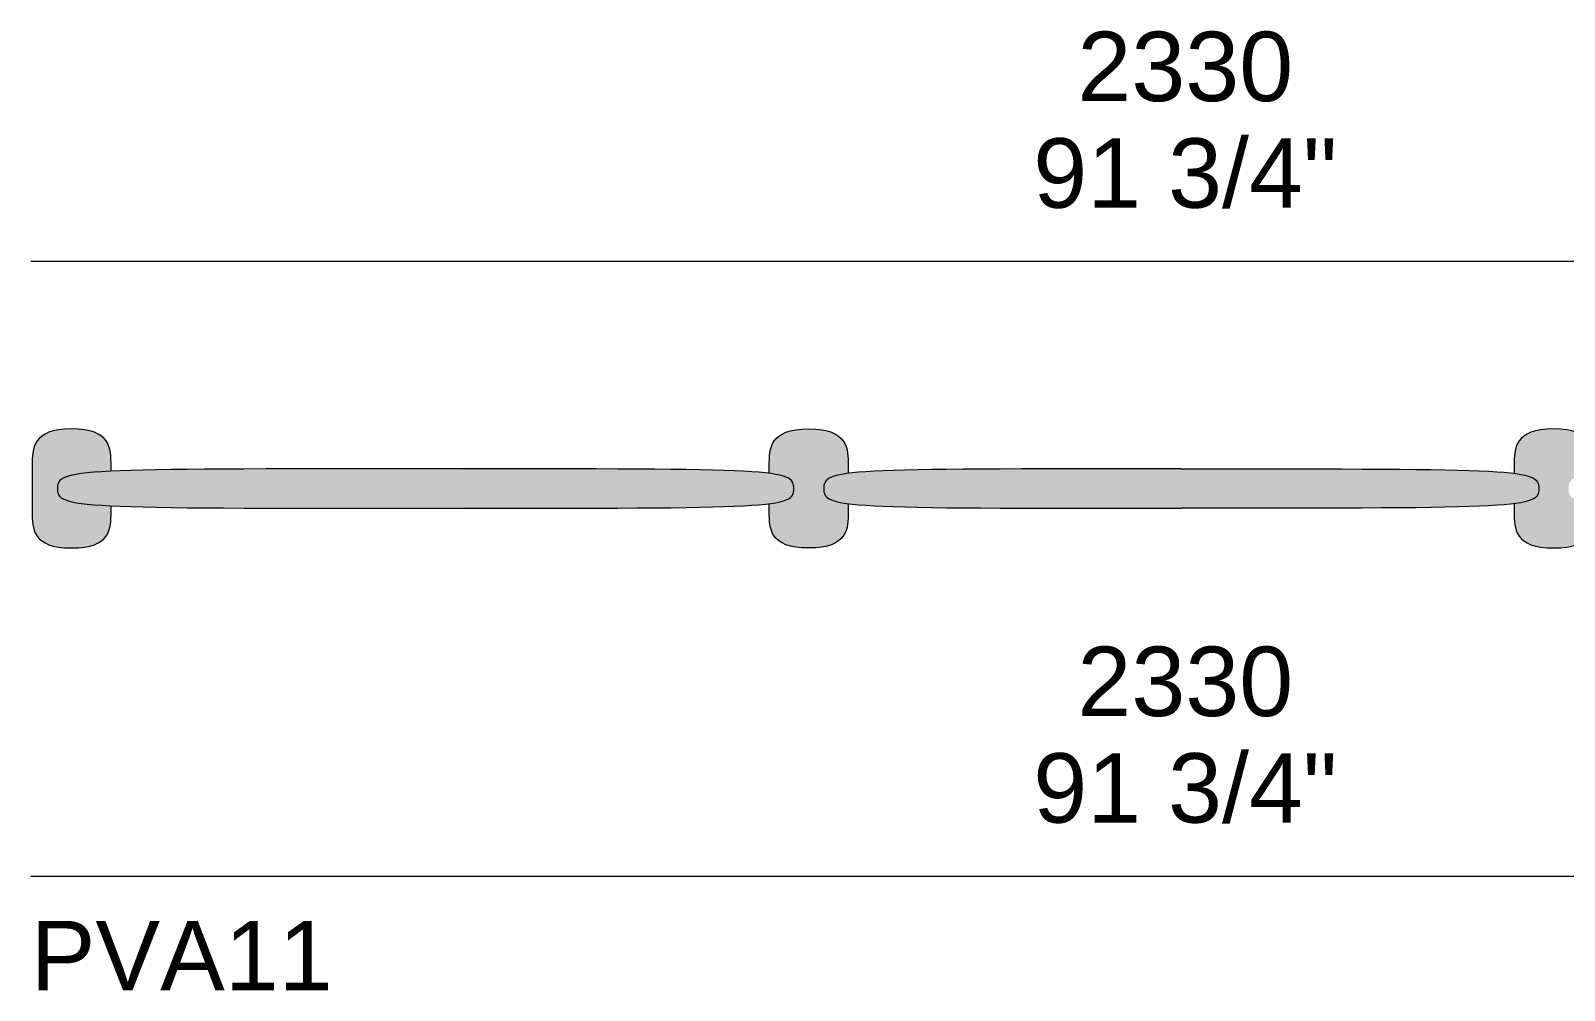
# Model space of a CAD drawing. Header units: millimetres. Extents: x -23380 to 52531, y -5628 to 1041.
# Drawn here: x -12567 to -11021, y -1825 to -857 of the extents above; entities that cross this region are included whole.
import ezdxf

# ---------------------------------------------------------------- set-up
doc = ezdxf.new("R2010")
doc.units = ezdxf.units.MM
for name, color, linetype, lineweight in [('dimensions', 7, 'Continuous', 5), ('drawing', 7, 'Continuous', 5), ('hatch', 9, 'Continuous', 5), ('product codes', 7, 'Continuous', 5)]:
    doc.layers.add(name, color=color, linetype=linetype, lineweight=lineweight)
doc.styles.add('Poliform mm', font='arial.ttf')
doc.styles.add('Poliform pollici', font='arial.ttf')

msp = doc.modelspace()

# ---------------------------------------------------------------- hatches: boundary and pattern name
at = {"layer": 'hatch'}
for points in [[(-12486.1, -1336.3), (-12486.1, -1345.7), (-12486.2, -1348.9), (-12486.2, -1350.5), (-12486.3, -1352), (-12486.5, -1353.6), (-12486.6, -1354.4), (-12486.7, -1355.2), (-12486.8, -1356), (-12487, -1356.8), (-12487.1, -1357.5), (-12487.3, -1358.3), (-12487.5, -1359.1), (-12487.7, -1359.8), (-12487.9, -1360.6), (-12488.2, -1361.3), (-12488.4, -1362), (-12488.7, -1362.8), (-12489.1, -1363.5), (-12489.4, -1364.2), (-12489.6, -1364.5), (-12489.8, -1364.9), (-12490, -1365.2), (-12490.2, -1365.6), (-12490.4, -1365.9), (-12490.6, -1366.2), (-12490.8, -1366.6), (-12491, -1366.9), (-12491.3, -1367.2), (-12491.5, -1367.5), (-12491.8, -1367.9), (-12492, -1368.2), (-12492.3, -1368.5), (-12492.6, -1368.8), (-12492.9, -1369.1), (-12493.2, -1369.4), (-12493.5, -1369.7), (-12493.8, -1370), (-12494.1, -1370.3), (-12494.4, -1370.6), (-12494.7, -1370.9), (-12495.1, -1371.2), (-12495.4, -1371.4), (-12495.8, -1371.7), (-12496.2, -1372), (-12496.5, -1372.2), (-12496.9, -1372.5), (-12497.3, -1372.8), (-12497.7, -1373), (-12498.1, -1373.3), (-12498.6, -1373.5), (-12499, -1373.7), (-12499.9, -1374.2), (-12500.8, -1374.6), (-12501.8, -1375.1), (-12502.9, -1375.5), (-12503.9, -1375.9), (-12505, -1376.2), (-12506.2, -1376.6), (-12507.4, -1376.9), (-12508.7, -1377.2), (-12510, -1377.5), (-12511.3, -1377.7), (-12512.7, -1377.9), (-12514.2, -1378.1), (-12515.7, -1378.3), (-12517.2, -1378.5), (-12518.9, -1378.6), (-12520.5, -1378.7), (-12522.2, -1378.7), (-12525.9, -1378.8), (-12529.5, -1378.7), (-12531.2, -1378.7), (-12532.9, -1378.6), (-12534.5, -1378.5), (-12536, -1378.3), (-12537.5, -1378.1), (-12539, -1377.9), (-12540.4, -1377.7), (-12541.7, -1377.5), (-12543, -1377.2), (-12544.3, -1376.9), (-12545.5, -1376.6), (-12546.7, -1376.2), (-12547.8, -1375.9), (-12548.9, -1375.5), (-12549.9, -1375.1), (-12550.9, -1374.6), (-12551.8, -1374.2), (-12552.7, -1373.7), (-12553.1, -1373.5), (-12553.6, -1373.3), (-12554, -1373), (-12554.4, -1372.8), (-12554.8, -1372.5), (-12555.2, -1372.2), (-12555.6, -1372), (-12555.9, -1371.7), (-12556.3, -1371.4), (-12556.6, -1371.2), (-12557, -1370.9), (-12557.3, -1370.6), (-12557.6, -1370.3), (-12558, -1370), (-12558.3, -1369.7), (-12558.6, -1369.4), (-12558.9, -1369.1), (-12559.1, -1368.8), (-12559.4, -1368.5), (-12559.7, -1368.2), (-12559.9, -1367.9), (-12560.2, -1367.5), (-12560.4, -1367.2), (-12560.7, -1366.9), (-12560.9, -1366.6), (-12561.1, -1366.2), (-12561.3, -1365.9), (-12561.5, -1365.6), (-12561.7, -1365.2), (-12561.9, -1364.9), (-12562.1, -1364.5), (-12562.3, -1364.2), (-12562.7, -1363.5), (-12563, -1362.8), (-12563.3, -1362), (-12563.5, -1361.3), (-12563.8, -1360.6), (-12564, -1359.8), (-12564.2, -1359.1), (-12564.4, -1358.3), (-12564.6, -1357.5), (-12564.8, -1356.8), (-12564.9, -1356), (-12565, -1355.2), (-12565.1, -1354.4), (-12565.2, -1353.6), (-12565.4, -1352), (-12565.5, -1350.5), (-12565.6, -1348.9), (-12565.6, -1345.7), (-12565.6, -1292.4), (-12565.6, -1289.2), (-12565.5, -1287.6), (-12565.4, -1285.9), (-12565.2, -1284.3), (-12565, -1282.7), (-12564.9, -1282), (-12564.8, -1281.2), (-12564.6, -1280.4), (-12564.4, -1279.6), (-12564.2, -1278.8), (-12564, -1278.1), (-12563.8, -1277.3), (-12563.5, -1276.6), (-12563.3, -1275.8), (-12563, -1275.1), (-12562.7, -1274.4), (-12562.3, -1273.6), (-12562.1, -1273.3), (-12561.9, -1272.9), (-12561.7, -1272.6), (-12561.5, -1272.2), (-12561.3, -1271.9), (-12561.1, -1271.6), (-12560.9, -1271.2), (-12560.7, -1270.9), (-12560.4, -1270.6), (-12560.2, -1270.2), (-12559.9, -1269.9), (-12559.7, -1269.6), (-12559.4, -1269.3), (-12559.1, -1269), (-12558.9, -1268.6), (-12558.6, -1268.3), (-12558.3, -1268), (-12558, -1267.7), (-12557.6, -1267.4), (-12557.3, -1267.1), (-12557, -1266.9), (-12556.6, -1266.6), (-12556.3, -1266.3), (-12555.9, -1266), (-12555.6, -1265.7), (-12555.2, -1265.5), (-12554.8, -1265.2), (-12554.4, -1264.9), (-12554, -1264.7), (-12553.6, -1264.4), (-12553.1, -1264.2), (-12552.7, -1264), (-12552.3, -1263.7), (-12551.8, -1263.5), (-12550.9, -1263), (-12549.9, -1262.6), (-12548.9, -1262.2), (-12547.8, -1261.8), (-12546.7, -1261.4), (-12545.5, -1261.1), (-12544.3, -1260.8), (-12543, -1260.5), (-12541.7, -1260.2), (-12540.4, -1259.9), (-12539, -1259.7), (-12537.5, -1259.5), (-12536, -1259.3), (-12534.5, -1259.2), (-12532.9, -1259), (-12531.2, -1258.9), (-12529.5, -1258.9), (-12525.9, -1258.8), (-12522.2, -1258.9), (-12520.5, -1258.9), (-12518.9, -1259), (-12517.2, -1259.2), (-12515.7, -1259.3), (-12514.2, -1259.5), (-12512.7, -1259.7), (-12511.3, -1259.9), (-12510, -1260.2), (-12508.7, -1260.5), (-12507.4, -1260.8), (-12506.2, -1261.1), (-12505, -1261.4), (-12503.9, -1261.8), (-12502.9, -1262.2), (-12501.8, -1262.6), (-12500.8, -1263), (-12499.9, -1263.5), (-12499.4, -1263.7), (-12499, -1264), (-12498.6, -1264.2), (-12498.1, -1264.4), (-12497.7, -1264.7), (-12497.3, -1264.9), (-12496.9, -1265.2), (-12496.5, -1265.5), (-12496.2, -1265.7), (-12495.8, -1266), (-12495.4, -1266.3), (-12495.1, -1266.6), (-12494.7, -1266.9), (-12494.4, -1267.1), (-12494.1, -1267.4), (-12493.8, -1267.7), (-12493.5, -1268), (-12493.2, -1268.3), (-12492.9, -1268.6), (-12492.6, -1269), (-12492.3, -1269.3), (-12492, -1269.6), (-12491.8, -1269.9), (-12491.5, -1270.2), (-12491.3, -1270.6), (-12491, -1270.9), (-12490.8, -1271.2), (-12490.6, -1271.6), (-12490.4, -1271.9), (-12490.2, -1272.2), (-12490, -1272.6), (-12489.8, -1272.9), (-12489.6, -1273.3), (-12489.4, -1273.6), (-12489.1, -1274.4), (-12488.7, -1275.1), (-12488.4, -1275.8), (-12488.2, -1276.6), (-12487.9, -1277.3), (-12487.7, -1278.1), (-12487.5, -1278.8), (-12487.3, -1279.6), (-12487.1, -1280.4), (-12487, -1281.2), (-12486.8, -1282), (-12486.7, -1282.7), (-12486.5, -1284.3), (-12486.3, -1285.9), (-12486.2, -1287.6), (-12486.2, -1289.2), (-12486.1, -1292.4), (-12486.1, -1301.4), (-12502.9, -1302.5), (-12509.8, -1303.1), (-12515.8, -1303.8), (-12518.5, -1304.1), (-12521, -1304.5), (-12523.2, -1304.9), (-12525.3, -1305.4), (-12527.3, -1305.8), (-12528.2, -1306.1), (-12529, -1306.3), (-12529.8, -1306.5), (-12530.6, -1306.8), (-12531.3, -1307), (-12532, -1307.3), (-12532.7, -1307.6), (-12533.3, -1307.8), (-12533.9, -1308.1), (-12534.5, -1308.4), (-12535, -1308.7), (-12535.3, -1308.8), (-12535.5, -1309), (-12535.7, -1309.1), (-12536, -1309.3), (-12536.2, -1309.4), (-12536.4, -1309.6), (-12536.6, -1309.7), (-12536.8, -1309.9), (-12537, -1310.1), (-12537.2, -1310.2), (-12537.3, -1310.4), (-12537.5, -1310.5), (-12537.7, -1310.7), (-12537.8, -1310.9), (-12538, -1311), (-12538.1, -1311.2), (-12538.3, -1311.4), (-12538.4, -1311.6), (-12538.5, -1311.7), (-12538.6, -1311.9), (-12538.8, -1312.1), (-12538.9, -1312.3), (-12539, -1312.4), (-12539.1, -1312.6), (-12539.2, -1312.8), (-12539.2, -1313), (-12539.3, -1313.2), (-12539.4, -1313.4), (-12539.5, -1313.6), (-12539.6, -1313.7), (-12539.6, -1313.9), (-12539.7, -1314.1), (-12539.7, -1314.3), (-12539.8, -1314.5), (-12539.9, -1314.7), (-12539.9, -1314.9), (-12539.9, -1315.1), (-12540, -1315.3), (-12540.1, -1315.8), (-12540.1, -1316.2), (-12540.2, -1316.6), (-12540.2, -1317), (-12540.2, -1317.5), (-12540.2, -1317.9), (-12540.2, -1318.9), (-12540.2, -1319.8), (-12540.2, -1320.2), (-12540.2, -1320.7), (-12540.2, -1321.1), (-12540.1, -1321.5), (-12540.1, -1322), (-12540, -1322.4), (-12539.9, -1322.6), (-12539.9, -1322.8), (-12539.9, -1323), (-12539.8, -1323.2), (-12539.7, -1323.4), (-12539.7, -1323.6), (-12539.6, -1323.8), (-12539.6, -1324), (-12539.5, -1324.2), (-12539.4, -1324.3), (-12539.3, -1324.5), (-12539.2, -1324.7), (-12539.2, -1324.9), (-12539.1, -1325.1), (-12539, -1325.3), (-12538.9, -1325.5), (-12538.8, -1325.6), (-12538.6, -1325.8), (-12538.5, -1326), (-12538.4, -1326.2), (-12538.3, -1326.3), (-12538.1, -1326.5), (-12538, -1326.7), (-12537.8, -1326.8), (-12537.7, -1327), (-12537.5, -1327.2), (-12537.3, -1327.3), (-12537.2, -1327.5), (-12537, -1327.6), (-12536.8, -1327.8), (-12536.6, -1328), (-12536.4, -1328.1), (-12536.2, -1328.3), (-12536, -1328.4), (-12535.7, -1328.6), (-12535.5, -1328.7), (-12535.3, -1328.9), (-12535, -1329), (-12534.5, -1329.3), (-12533.9, -1329.6), (-12533.3, -1329.9), (-12532.7, -1330.1), (-12532, -1330.4), (-12531.3, -1330.7), (-12530.6, -1330.9), (-12529.8, -1331.2), (-12529, -1331.4), (-12528.2, -1331.6), (-12527.3, -1331.9), (-12525.3, -1332.3), (-12523.2, -1332.8), (-12521, -1333.2), (-12518.5, -1333.6), (-12515.8, -1333.9), (-12509.8, -1334.6), (-12502.9, -1335.3)], [(-11742.9, -1334.1), (-11742.9, -1345.7), (-11743, -1348.9), (-11743, -1350.5), (-11743.1, -1352), (-11743.3, -1353.6), (-11743.4, -1354.4), (-11743.5, -1355.2), (-11743.6, -1356), (-11743.8, -1356.8), (-11743.9, -1357.5), (-11744.1, -1358.3), (-11744.3, -1359.1), (-11744.5, -1359.8), (-11744.7, -1360.6), (-11745, -1361.3), (-11745.3, -1362), (-11745.6, -1362.8), (-11745.9, -1363.5), (-11746.2, -1364.2), (-11746.4, -1364.5), (-11746.6, -1364.9), (-11746.8, -1365.2), (-11747, -1365.6), (-11747.2, -1365.9), (-11747.4, -1366.2), (-11747.6, -1366.6), (-11747.9, -1366.9), (-11748.1, -1367.2), (-11748.3, -1367.5), (-11748.6, -1367.9), (-11748.9, -1368.2), (-11749.1, -1368.5), (-11749.4, -1368.8), (-11749.7, -1369.1), (-11750, -1369.4), (-11750.3, -1369.7), (-11750.6, -1370), (-11750.9, -1370.3), (-11751.2, -1370.6), (-11751.5, -1370.9), (-11751.9, -1371.2), (-11752.2, -1371.4), (-11752.6, -1371.7), (-11753, -1372), (-11753.3, -1372.2), (-11753.7, -1372.5), (-11754.1, -1372.8), (-11754.5, -1373), (-11755, -1373.3), (-11755.4, -1373.5), (-11755.8, -1373.7), (-11756.7, -1374.2), (-11757.7, -1374.6), (-11758.6, -1375.1), (-11759.7, -1375.5), (-11760.7, -1375.9), (-11761.9, -1376.2), (-11763, -1376.6), (-11764.2, -1376.9), (-11765.5, -1377.2), (-11766.8, -1377.5), (-11768.1, -1377.7), (-11769.5, -1377.9), (-11771, -1378.1), (-11772.5, -1378.3), (-11774.1, -1378.5), (-11775.7, -1378.6), (-11777.3, -1378.7), (-11779.1, -1378.7), (-11782.7, -1378.8), (-11786.3, -1378.7), (-11788, -1378.7), (-11789.7, -1378.6), (-11791.3, -1378.5), (-11792.8, -1378.3), (-11794.3, -1378.1), (-11795.8, -1377.9), (-11797.2, -1377.7), (-11798.6, -1377.5), (-11799.9, -1377.2), (-11801.1, -1376.9), (-11802.3, -1376.6), (-11803.5, -1376.2), (-11804.6, -1375.9), (-11805.7, -1375.5), (-11806.7, -1375.1), (-11807.7, -1374.6), (-11808.6, -1374.2), (-11809.5, -1373.7), (-11810, -1373.5), (-11810.4, -1373.3), (-11810.8, -1373), (-11811.2, -1372.8), (-11811.6, -1372.5), (-11812, -1372.2), (-11812.4, -1372), (-11812.7, -1371.7), (-11813.1, -1371.4), (-11813.4, -1371.2), (-11813.8, -1370.9), (-11814.1, -1370.6), (-11814.5, -1370.3), (-11814.8, -1370), (-11815.1, -1369.7), (-11815.4, -1369.4), (-11815.7, -1369.1), (-11815.9, -1368.8), (-11816.2, -1368.5), (-11816.5, -1368.2), (-11816.7, -1367.9), (-11817, -1367.5), (-11817.2, -1367.2), (-11817.5, -1366.9), (-11817.7, -1366.6), (-11817.9, -1366.2), (-11818.1, -1365.9), (-11818.4, -1365.6), (-11818.6, -1365.2), (-11818.8, -1364.9), (-11818.9, -1364.5), (-11819.1, -1364.2), (-11819.5, -1363.5), (-11819.8, -1362.8), (-11820.1, -1362), (-11820.4, -1361.3), (-11820.6, -1360.6), (-11820.8, -1359.8), (-11821, -1359.1), (-11821.2, -1358.3), (-11821.4, -1357.5), (-11821.6, -1356.8), (-11821.7, -1356), (-11821.8, -1355.2), (-11821.9, -1354.4), (-11822, -1353.6), (-11822.2, -1352), (-11822.3, -1350.5), (-11822.4, -1348.9), (-11822.4, -1345.7), (-11822.5, -1334.1), (-11818.5, -1333.6), (-11814.9, -1333), (-11813.3, -1332.6), (-11811.8, -1332.3), (-11810.4, -1332), (-11809.1, -1331.6), (-11807.9, -1331.2), (-11806.7, -1330.9), (-11806.2, -1330.7), (-11805.7, -1330.5), (-11805.2, -1330.3), (-11804.7, -1330), (-11804.3, -1329.8), (-11803.8, -1329.6), (-11803.4, -1329.4), (-11803, -1329.2), (-11802.7, -1329), (-11802.3, -1328.7), (-11802, -1328.5), (-11801.6, -1328.3), (-11801.3, -1328), (-11801, -1327.8), (-11800.9, -1327.7), (-11800.8, -1327.6), (-11800.6, -1327.4), (-11800.5, -1327.3), (-11800.4, -1327.2), (-11800.2, -1327.1), (-11800.1, -1326.9), (-11800, -1326.8), (-11799.9, -1326.7), (-11799.8, -1326.6), (-11799.7, -1326.4), (-11799.6, -1326.3), (-11799.5, -1326.2), (-11799.4, -1326), (-11799.3, -1325.9), (-11799.2, -1325.8), (-11799.1, -1325.6), (-11799.1, -1325.5), (-11799, -1325.4), (-11798.9, -1325.2), (-11798.8, -1325.1), (-11798.8, -1324.9), (-11798.7, -1324.8), (-11798.6, -1324.6), (-11798.6, -1324.5), (-11798.5, -1324.4), (-11798.4, -1324.1), (-11798.3, -1323.8), (-11798.2, -1323.5), (-11798.1, -1323.2), (-11798.1, -1322.9), (-11798, -1322.6), (-11797.9, -1322.2), (-11797.9, -1321.9), (-11797.8, -1321.6), (-11797.8, -1321.3), (-11797.8, -1320.9), (-11797.7, -1320.3), (-11797.7, -1319.6), (-11797.7, -1318.9), (-11797.7, -1318.1), (-11797.7, -1317.5), (-11797.8, -1316.8), (-11797.8, -1316.4), (-11797.8, -1316.1), (-11797.9, -1315.8), (-11797.9, -1315.5), (-11798, -1315.2), (-11798.1, -1314.8), (-11798.1, -1314.5), (-11798.2, -1314.2), (-11798.3, -1313.9), (-11798.4, -1313.6), (-11798.5, -1313.3), (-11798.6, -1313.2), (-11798.6, -1313.1), (-11798.7, -1312.9), (-11798.8, -1312.8), (-11798.8, -1312.6), (-11798.9, -1312.5), (-11799, -1312.4), (-11799.1, -1312.2), (-11799.1, -1312.1), (-11799.2, -1311.9), (-11799.3, -1311.8), (-11799.4, -1311.7), (-11799.5, -1311.5), (-11799.6, -1311.4), (-11799.7, -1311.3), (-11799.8, -1311.2), (-11799.9, -1311), (-11800, -1310.9), (-11800.1, -1310.8), (-11800.2, -1310.6), (-11800.4, -1310.5), (-11800.5, -1310.4), (-11800.6, -1310.3), (-11800.8, -1310.1), (-11800.9, -1310), (-11801, -1309.9), (-11801.3, -1309.7), (-11801.6, -1309.4), (-11802, -1309.2), (-11802.3, -1309), (-11802.7, -1308.7), (-11803, -1308.5), (-11803.4, -1308.3), (-11803.8, -1308.1), (-11804.3, -1307.9), (-11804.7, -1307.7), (-11805.2, -1307.5), (-11805.7, -1307.3), (-11806.2, -1307.1), (-11806.7, -1306.9), (-11807.9, -1306.5), (-11809.1, -1306.1), (-11810.4, -1305.8), (-11811.8, -1305.4), (-11813.3, -1305.1), (-11814.9, -1304.8), (-11818.5, -1304.1), (-11822.5, -1303.6), (-11822.5, -1295.6), (-11822.4, -1292.4), (-11822.4, -1289.2), (-11822.3, -1287.6), (-11822.2, -1285.9), (-11822, -1284.3), (-11821.8, -1282.7), (-11821.7, -1282), (-11821.6, -1281.2), (-11821.4, -1280.4), (-11821.2, -1279.6), (-11821, -1278.8), (-11820.8, -1278.1), (-11820.6, -1277.3), (-11820.4, -1276.6), (-11820.1, -1275.8), (-11819.8, -1275.1), (-11819.5, -1274.4), (-11819.1, -1273.6), (-11818.9, -1273.3), (-11818.8, -1272.9), (-11818.6, -1272.6), (-11818.4, -1272.2), (-11818.1, -1271.9), (-11817.9, -1271.6), (-11817.7, -1271.2), (-11817.5, -1270.9), (-11817.2, -1270.6), (-11817, -1270.2), (-11816.7, -1269.9), (-11816.5, -1269.6), (-11816.2, -1269.3), (-11815.9, -1269), (-11815.7, -1268.6), (-11815.4, -1268.3), (-11815.1, -1268), (-11814.8, -1267.7), (-11814.5, -1267.4), (-11814.1, -1267.1), (-11813.8, -1266.9), (-11813.5, -1266.6), (-11813.1, -1266.3), (-11812.7, -1266), (-11812.4, -1265.7), (-11812, -1265.5), (-11811.6, -1265.2), (-11811.2, -1264.9), (-11810.8, -1264.7), (-11810.4, -1264.4), (-11810, -1264.2), (-11809.5, -1264), (-11809.1, -1263.7), (-11808.6, -1263.5), (-11807.7, -1263), (-11806.7, -1262.6), (-11805.7, -1262.2), (-11804.6, -1261.8), (-11803.5, -1261.4), (-11802.3, -1261.1), (-11801.1, -1260.8), (-11799.9, -1260.5), (-11798.6, -1260.2), (-11797.2, -1259.9), (-11795.8, -1259.7), (-11794.3, -1259.5), (-11792.8, -1259.3), (-11791.3, -1259.2), (-11789.7, -1259), (-11788, -1258.9), (-11786.3, -1258.9), (-11782.7, -1258.8), (-11779.1, -1258.9), (-11777.3, -1258.9), (-11775.7, -1259), (-11774.1, -1259.2), (-11772.5, -1259.3), (-11771, -1259.5), (-11769.5, -1259.7), (-11768.1, -1259.9), (-11766.8, -1260.2), (-11765.5, -1260.5), (-11764.2, -1260.8), (-11763, -1261.1), (-11761.9, -1261.4), (-11760.7, -1261.8), (-11759.7, -1262.2), (-11758.6, -1262.6), (-11757.7, -1263), (-11756.7, -1263.5), (-11756.3, -1263.7), (-11755.8, -1264), (-11755.4, -1264.2), (-11755, -1264.4), (-11754.5, -1264.7), (-11754.1, -1264.9), (-11753.7, -1265.2), (-11753.3, -1265.5), (-11753, -1265.7), (-11752.6, -1266), (-11752.2, -1266.3), (-11751.9, -1266.6), (-11751.5, -1266.9), (-11751.2, -1267.1), (-11750.9, -1267.4), (-11750.6, -1267.7), (-11750.3, -1268), (-11750, -1268.3), (-11749.7, -1268.6), (-11749.4, -1269), (-11749.1, -1269.3), (-11748.9, -1269.6), (-11748.6, -1269.9), (-11748.3, -1270.2), (-11748.1, -1270.6), (-11747.9, -1270.9), (-11747.6, -1271.2), (-11747.4, -1271.6), (-11747.2, -1271.9), (-11747, -1272.2), (-11746.8, -1272.6), (-11746.6, -1272.9), (-11746.4, -1273.3), (-11746.2, -1273.6), (-11745.9, -1274.4), (-11745.6, -1275.1), (-11745.3, -1275.8), (-11745, -1276.6), (-11744.7, -1277.3), (-11744.5, -1278.1), (-11744.3, -1278.8), (-11744.1, -1279.6), (-11743.9, -1280.4), (-11743.8, -1281.2), (-11743.6, -1282), (-11743.5, -1282.7), (-11743.3, -1284.3), (-11743.1, -1285.9), (-11743, -1287.6), (-11743, -1289.2), (-11742.9, -1292.4), (-11742.9, -1303.6), (-11746.9, -1304.1), (-11750.4, -1304.8), (-11752, -1305.1), (-11753.5, -1305.4), (-11754.9, -1305.8), (-11756.3, -1306.1), (-11757.5, -1306.5), (-11758.6, -1306.9), (-11759.1, -1307.1), (-11759.7, -1307.3), (-11760.1, -1307.5), (-11760.6, -1307.7), (-11761.1, -1307.9), (-11761.5, -1308.1), (-11761.9, -1308.3), (-11762.3, -1308.5), (-11762.7, -1308.7), (-11763, -1309), (-11763.4, -1309.2), (-11763.7, -1309.4), (-11764, -1309.7), (-11764.3, -1309.9), (-11764.4, -1310), (-11764.6, -1310.1), (-11764.7, -1310.3), (-11764.8, -1310.4), (-11765, -1310.5), (-11765.1, -1310.6), (-11765.2, -1310.8), (-11765.3, -1310.9), (-11765.4, -1311), (-11765.5, -1311.2), (-11765.6, -1311.3), (-11765.7, -1311.4), (-11765.8, -1311.5), (-11765.9, -1311.7), (-11766, -1311.8), (-11766.1, -1311.9), (-11766.2, -1312.1), (-11766.3, -1312.2), (-11766.4, -1312.4), (-11766.4, -1312.5), (-11766.5, -1312.6), (-11766.6, -1312.8), (-11766.6, -1312.9), (-11766.7, -1313.1), (-11766.8, -1313.2), (-11766.8, -1313.3), (-11766.9, -1313.6), (-11767, -1313.9), (-11767.1, -1314.2), (-11767.2, -1314.5), (-11767.3, -1314.8), (-11767.4, -1315.2), (-11767.4, -1315.5), (-11767.5, -1315.8), (-11767.5, -1316.1), (-11767.5, -1316.4), (-11767.6, -1316.8), (-11767.6, -1317.5), (-11767.6, -1318.1), (-11767.6, -1318.9), (-11767.6, -1319.6), (-11767.6, -1320.3), (-11767.6, -1320.9), (-11767.5, -1321.3), (-11767.5, -1321.6), (-11767.5, -1321.9), (-11767.4, -1322.2), (-11767.4, -1322.6), (-11767.3, -1322.9), (-11767.2, -1323.2), (-11767.1, -1323.5), (-11767, -1323.8), (-11766.9, -1324.1), (-11766.8, -1324.4), (-11766.8, -1324.5), (-11766.7, -1324.6), (-11766.6, -1324.8), (-11766.6, -1324.9), (-11766.5, -1325.1), (-11766.4, -1325.2), (-11766.4, -1325.4), (-11766.3, -1325.5), (-11766.2, -1325.6), (-11766.1, -1325.8), (-11766, -1325.9), (-11765.9, -1326), (-11765.8, -1326.2), (-11765.7, -1326.3), (-11765.6, -1326.4), (-11765.5, -1326.6), (-11765.4, -1326.7), (-11765.3, -1326.8), (-11765.2, -1326.9), (-11765.1, -1327.1), (-11765, -1327.2), (-11764.8, -1327.3), (-11764.7, -1327.4), (-11764.6, -1327.6), (-11764.4, -1327.7), (-11764.3, -1327.8), (-11764, -1328), (-11763.7, -1328.3), (-11763.4, -1328.5), (-11763, -1328.7), (-11762.7, -1329), (-11762.3, -1329.2), (-11761.9, -1329.4), (-11761.5, -1329.6), (-11761.1, -1329.8), (-11760.6, -1330), (-11760.1, -1330.3), (-11759.7, -1330.5), (-11759.1, -1330.7), (-11758.6, -1330.9), (-11757.5, -1331.2), (-11756.3, -1331.6), (-11754.9, -1332), (-11753.5, -1332.3), (-11752, -1332.6), (-11750.4, -1333), (-11746.9, -1333.6)], [(-10991.9, -1334.1), (-10991.9, -1345.7), (-10992, -1348.9), (-10992.1, -1350.5), (-10992.2, -1352), (-10992.3, -1353.6), (-10992.4, -1354.4), (-10992.5, -1355.2), (-10992.7, -1356), (-10992.8, -1356.8), (-10993, -1357.5), (-10993.1, -1358.3), (-10993.3, -1359.1), (-10993.5, -1359.8), (-10993.8, -1360.6), (-10994, -1361.3), (-10994.3, -1362), (-10994.6, -1362.8), (-10994.9, -1363.5), (-10995.2, -1364.2), (-10995.4, -1364.5), (-10995.6, -1364.9), (-10995.8, -1365.2), (-10996, -1365.6), (-10996.2, -1365.9), (-10996.4, -1366.2), (-10996.7, -1366.6), (-10996.9, -1366.9), (-10997.1, -1367.2), (-10997.4, -1367.5), (-10997.6, -1367.9), (-10997.9, -1368.2), (-10998.2, -1368.5), (-10998.4, -1368.8), (-10998.7, -1369.1), (-10999, -1369.4), (-10999.3, -1369.7), (-10999.6, -1370), (-10999.9, -1370.3), (-11000.2, -1370.6), (-11000.6, -1370.9), (-11000.9, -1371.2), (-11001.3, -1371.4), (-11001.6, -1371.7), (-11002, -1372), (-11002.4, -1372.2), (-11002.8, -1372.5), (-11003.2, -1372.8), (-11003.6, -1373), (-11004, -1373.3), (-11004.4, -1373.5), (-11004.8, -1373.7), (-11005.7, -1374.2), (-11006.7, -1374.6), (-11007.7, -1375.1), (-11008.7, -1375.5), (-11009.8, -1375.9), (-11010.9, -1376.2), (-11012.1, -1376.6), (-11013.3, -1376.9), (-11014.5, -1377.2), (-11015.8, -1377.5), (-11017.2, -1377.7), (-11018.6, -1377.9), (-11020, -1378.1), (-11021.5, -1378.3), (-11023.1, -1378.5), (-11024.7, -1378.6), (-11026.4, -1378.7), (-11028.1, -1378.7), (-11031.7, -1378.8), (-11035.3, -1378.7), (-11037, -1378.7), (-11038.7, -1378.6), (-11040.3, -1378.5), (-11041.9, -1378.3), (-11043.4, -1378.1), (-11044.8, -1377.9), (-11046.2, -1377.7), (-11047.6, -1377.5), (-11048.9, -1377.2), (-11050.1, -1376.9), (-11051.4, -1376.6), (-11052.5, -1376.2), (-11053.6, -1375.9), (-11054.7, -1375.5), (-11055.7, -1375.1), (-11056.7, -1374.6), (-11057.7, -1374.2), (-11058.6, -1373.7), (-11059, -1373.5), (-11059.4, -1373.3), (-11059.8, -1373), (-11060.2, -1372.8), (-11060.6, -1372.5), (-11061, -1372.2), (-11061.4, -1372), (-11061.8, -1371.7), (-11062.1, -1371.4), (-11062.5, -1371.2), (-11062.8, -1370.9), (-11063.2, -1370.6), (-11063.5, -1370.3), (-11063.8, -1370), (-11064.1, -1369.7), (-11064.4, -1369.4), (-11064.7, -1369.1), (-11065, -1368.8), (-11065.3, -1368.5), (-11065.5, -1368.2), (-11065.8, -1367.9), (-11066, -1367.5), (-11066.3, -1367.2), (-11066.5, -1366.9), (-11066.7, -1366.6), (-11067, -1366.2), (-11067.2, -1365.9), (-11067.4, -1365.6), (-11067.6, -1365.2), (-11067.8, -1364.9), (-11068, -1364.5), (-11068.2, -1364.2), (-11068.5, -1363.5), (-11068.8, -1362.8), (-11069.1, -1362), (-11069.4, -1361.3), (-11069.6, -1360.6), (-11069.9, -1359.8), (-11070.1, -1359.1), (-11070.3, -1358.3), (-11070.4, -1357.5), (-11070.6, -1356.8), (-11070.7, -1356), (-11070.9, -1355.2), (-11071, -1354.4), (-11071.1, -1353.6), (-11071.2, -1352), (-11071.3, -1350.5), (-11071.4, -1348.9), (-11071.5, -1345.7), (-11071.5, -1334.1), (-11067.5, -1333.6), (-11064, -1333), (-11062.3, -1332.6), (-11060.8, -1332.3), (-11059.4, -1332), (-11058.1, -1331.6), (-11056.9, -1331.2), (-11055.8, -1330.9), (-11055.2, -1330.7), (-11054.7, -1330.5), (-11054.2, -1330.3), (-11053.8, -1330), (-11053.3, -1329.8), (-11052.9, -1329.6), (-11052.5, -1329.4), (-11052.1, -1329.2), (-11051.7, -1329), (-11051.3, -1328.7), (-11051, -1328.5), (-11050.7, -1328.3), (-11050.4, -1328), (-11050.1, -1327.8), (-11049.9, -1327.7), (-11049.8, -1327.6), (-11049.7, -1327.4), (-11049.5, -1327.3), (-11049.4, -1327.2), (-11049.3, -1327.1), (-11049.2, -1326.9), (-11049, -1326.8), (-11048.9, -1326.7), (-11048.8, -1326.6), (-11048.7, -1326.4), (-11048.6, -1326.3), (-11048.5, -1326.2), (-11048.4, -1326), (-11048.3, -1325.9), (-11048.3, -1325.8), (-11048.2, -1325.6), (-11048.1, -1325.5), (-11048, -1325.4), (-11047.9, -1325.2), (-11047.9, -1325.1), (-11047.8, -1324.9), (-11047.7, -1324.8), (-11047.7, -1324.6), (-11047.6, -1324.5), (-11047.5, -1324.4), (-11047.4, -1324.1), (-11047.3, -1323.8), (-11047.2, -1323.5), (-11047.2, -1323.2), (-11047.1, -1322.9), (-11047, -1322.6), (-11047, -1322.2), (-11046.9, -1321.9), (-11046.9, -1321.6), (-11046.8, -1321.3), (-11046.8, -1320.9), (-11046.8, -1320.3), (-11046.7, -1319.6), (-11046.7, -1318.9), (-11046.7, -1318.1), (-11046.8, -1317.5), (-11046.8, -1316.8), (-11046.8, -1316.4), (-11046.9, -1316.1), (-11046.9, -1315.8), (-11047, -1315.5), (-11047, -1315.2), (-11047.1, -1314.8), (-11047.2, -1314.5), (-11047.2, -1314.2), (-11047.3, -1313.9), (-11047.4, -1313.6), (-11047.5, -1313.3), (-11047.6, -1313.2), (-11047.7, -1313.1), (-11047.7, -1312.9), (-11047.8, -1312.8), (-11047.9, -1312.6), (-11047.9, -1312.5), (-11048, -1312.4), (-11048.1, -1312.2), (-11048.2, -1312.1), (-11048.3, -1311.9), (-11048.3, -1311.8), (-11048.4, -1311.7), (-11048.5, -1311.5), (-11048.6, -1311.4), (-11048.7, -1311.3), (-11048.8, -1311.2), (-11048.9, -1311), (-11049, -1310.9), (-11049.2, -1310.8), (-11049.3, -1310.6), (-11049.4, -1310.5), (-11049.5, -1310.4), (-11049.7, -1310.3), (-11049.8, -1310.1), (-11049.9, -1310), (-11050.1, -1309.9), (-11050.4, -1309.7), (-11050.7, -1309.4), (-11051, -1309.2), (-11051.3, -1309), (-11051.7, -1308.7), (-11052.1, -1308.5), (-11052.5, -1308.3), (-11052.9, -1308.1), (-11053.3, -1307.9), (-11053.8, -1307.7), (-11054.2, -1307.5), (-11054.7, -1307.3), (-11055.2, -1307.1), (-11055.8, -1306.9), (-11056.9, -1306.5), (-11058.1, -1306.1), (-11059.4, -1305.8), (-11060.8, -1305.4), (-11062.3, -1305.1), (-11064, -1304.8), (-11067.5, -1304.1), (-11071.5, -1303.6), (-11071.5, -1295.6), (-11071.5, -1292.4), (-11071.4, -1289.2), (-11071.3, -1287.6), (-11071.2, -1285.9), (-11071.1, -1284.3), (-11070.9, -1282.7), (-11070.7, -1282), (-11070.6, -1281.2), (-11070.4, -1280.4), (-11070.3, -1279.6), (-11070.1, -1278.8), (-11069.9, -1278.1), (-11069.6, -1277.3), (-11069.4, -1276.6), (-11069.1, -1275.8), (-11068.8, -1275.1), (-11068.5, -1274.4), (-11068.2, -1273.6), (-11068, -1273.3), (-11067.8, -1272.9), (-11067.6, -1272.6), (-11067.4, -1272.2), (-11067.2, -1271.9), (-11067, -1271.6), (-11066.7, -1271.2), (-11066.5, -1270.9), (-11066.3, -1270.6), (-11066, -1270.2), (-11065.8, -1269.9), (-11065.5, -1269.6), (-11065.3, -1269.3), (-11065, -1269), (-11064.7, -1268.6), (-11064.4, -1268.3), (-11064.1, -1268), (-11063.8, -1267.7), (-11063.5, -1267.4), (-11063.2, -1267.1), (-11062.8, -1266.9), (-11062.5, -1266.6), (-11062.1, -1266.3), (-11061.8, -1266), (-11061.4, -1265.7), (-11061, -1265.5), (-11060.6, -1265.2), (-11060.2, -1264.9), (-11059.8, -1264.7), (-11059.4, -1264.4), (-11059, -1264.2), (-11058.6, -1264), (-11058.1, -1263.7), (-11057.7, -1263.5), (-11056.7, -1263), (-11055.7, -1262.6), (-11054.7, -1262.2), (-11053.6, -1261.8), (-11052.5, -1261.4), (-11051.4, -1261.1), (-11050.1, -1260.8), (-11048.9, -1260.5), (-11047.6, -1260.2), (-11046.2, -1259.9), (-11044.8, -1259.7), (-11043.4, -1259.5), (-11041.9, -1259.3), (-11040.3, -1259.2), (-11038.7, -1259), (-11037, -1258.9), (-11035.3, -1258.9), (-11031.7, -1258.8), (-11028.1, -1258.9), (-11026.4, -1258.9), (-11024.7, -1259), (-11023.1, -1259.2), (-11021.5, -1259.3), (-11020, -1259.5), (-11018.6, -1259.7), (-11017.2, -1259.9), (-11015.8, -1260.2), (-11014.5, -1260.5), (-11013.3, -1260.8), (-11012, -1261.1), (-11010.9, -1261.4), (-11009.8, -1261.8), (-11008.7, -1262.2), (-11007.7, -1262.6), (-11006.7, -1263), (-11005.7, -1263.5), (-11005.3, -1263.7), (-11004.8, -1264), (-11004.4, -1264.2), (-11004, -1264.4), (-11003.6, -1264.7), (-11003.2, -1264.9), (-11002.8, -1265.2), (-11002.4, -1265.5), (-11002, -1265.7), (-11001.6, -1266), (-11001.3, -1266.3), (-11000.9, -1266.6), (-11000.6, -1266.9), (-11000.2, -1267.1), (-10999.9, -1267.4), (-10999.6, -1267.7), (-10999.3, -1268), (-10999, -1268.3), (-10998.7, -1268.6), (-10998.4, -1269), (-10998.2, -1269.3), (-10997.9, -1269.6), (-10997.6, -1269.9), (-10997.4, -1270.2), (-10997.1, -1270.6), (-10996.9, -1270.9), (-10996.7, -1271.2), (-10996.4, -1271.6), (-10996.2, -1271.9), (-10996, -1272.2), (-10995.8, -1272.6), (-10995.6, -1272.9), (-10995.4, -1273.3), (-10995.2, -1273.6), (-10994.9, -1274.4), (-10994.6, -1275.1), (-10994.3, -1275.8), (-10994, -1276.6), (-10993.8, -1277.3), (-10993.5, -1278.1), (-10993.3, -1278.8), (-10993.1, -1279.6), (-10993, -1280.4), (-10992.8, -1281.2), (-10992.7, -1282), (-10992.5, -1282.7), (-10992.3, -1284.3), (-10992.2, -1285.9), (-10992.1, -1287.6), (-10992, -1289.2), (-10991.9, -1292.4), (-10991.9, -1303.6), (-10995.9, -1304.1), (-10999.4, -1304.8), (-11001.1, -1305.1), (-11002.6, -1305.4), (-11004, -1305.8), (-11005.3, -1306.1), (-11006.5, -1306.5), (-11007.6, -1306.9), (-11008.2, -1307.1), (-11008.7, -1307.3), (-11009.2, -1307.5), (-11009.6, -1307.7), (-11010.1, -1307.9), (-11010.5, -1308.1), (-11010.9, -1308.3), (-11011.3, -1308.5), (-11011.7, -1308.7), (-11012.1, -1309), (-11012.4, -1309.2), (-11012.7, -1309.4), (-11013, -1309.7), (-11013.3, -1309.9), (-11013.5, -1310), (-11013.6, -1310.1), (-11013.7, -1310.3), (-11013.9, -1310.4), (-11014, -1310.5), (-11014.1, -1310.6), (-11014.2, -1310.8), (-11014.4, -1310.9), (-11014.5, -1311), (-11014.6, -1311.2), (-11014.7, -1311.3), (-11014.8, -1311.4), (-11014.9, -1311.5), (-11015, -1311.7), (-11015.1, -1311.8), (-11015.1, -1311.9), (-11015.2, -1312.1), (-11015.3, -1312.2), (-11015.4, -1312.4), (-11015.5, -1312.5), (-11015.5, -1312.6), (-11015.6, -1312.8), (-11015.7, -1312.9), (-11015.7, -1313.1), (-11015.8, -1313.2), (-11015.9, -1313.3), (-11016, -1313.6), (-11016.1, -1313.9), (-11016.2, -1314.2), (-11016.2, -1314.5), (-11016.3, -1314.8), (-11016.4, -1315.2), (-11016.4, -1315.5), (-11016.5, -1315.8), (-11016.5, -1316.1), (-11016.6, -1316.4), (-11016.6, -1316.8), (-11016.6, -1317.5), (-11016.7, -1318.1), (-11016.7, -1318.9), (-11016.7, -1319.6), (-11016.6, -1320.3), (-11016.6, -1320.9), (-11016.6, -1321.3), (-11016.5, -1321.6), (-11016.5, -1321.9), (-11016.4, -1322.2), (-11016.4, -1322.6), (-11016.3, -1322.9), (-11016.2, -1323.2), (-11016.2, -1323.5), (-11016.1, -1323.8), (-11016, -1324.1), (-11015.9, -1324.4), (-11015.8, -1324.5), (-11015.7, -1324.6), (-11015.7, -1324.8), (-11015.6, -1324.9), (-11015.5, -1325.1), (-11015.5, -1325.2), (-11015.4, -1325.4), (-11015.3, -1325.5), (-11015.2, -1325.6), (-11015.1, -1325.8), (-11015.1, -1325.9), (-11015, -1326), (-11014.9, -1326.2), (-11014.8, -1326.3), (-11014.7, -1326.4), (-11014.6, -1326.6), (-11014.5, -1326.7), (-11014.4, -1326.8), (-11014.2, -1326.9), (-11014.1, -1327.1), (-11014, -1327.2), (-11013.9, -1327.3), (-11013.7, -1327.4), (-11013.6, -1327.6), (-11013.5, -1327.7), (-11013.3, -1327.8), (-11013, -1328), (-11012.7, -1328.3), (-11012.4, -1328.5), (-11012.1, -1328.7), (-11011.7, -1329), (-11011.3, -1329.2), (-11010.9, -1329.4), (-11010.5, -1329.6), (-11010.1, -1329.8), (-11009.6, -1330), (-11009.2, -1330.3), (-11008.7, -1330.5), (-11008.2, -1330.7), (-11007.6, -1330.9), (-11006.5, -1331.2), (-11005.3, -1331.6), (-11004, -1332), (-11002.6, -1332.3), (-11001.1, -1332.6), (-10999.4, -1333), (-10995.9, -1333.6)], [(-12540.2, -1318.9), (-12540.2, -1317.9), (-12540.2, -1317.5), (-12540.2, -1317), (-12540.2, -1316.6), (-12540.1, -1316.2), (-12540.1, -1315.8), (-12540, -1315.3), (-12539.9, -1315.1), (-12539.9, -1314.9), (-12539.9, -1314.7), (-12539.8, -1314.5), (-12539.7, -1314.3), (-12539.7, -1314.1), (-12539.6, -1313.9), (-12539.6, -1313.7), (-12539.5, -1313.6), (-12539.4, -1313.4), (-12539.3, -1313.2), (-12539.2, -1313), (-12539.2, -1312.8), (-12539.1, -1312.6), (-12539, -1312.4), (-12538.9, -1312.3), (-12538.8, -1312.1), (-12538.6, -1311.9), (-12538.5, -1311.7), (-12538.4, -1311.6), (-12538.3, -1311.4), (-12538.1, -1311.2), (-12538, -1311), (-12537.8, -1310.9), (-12537.7, -1310.7), (-12537.5, -1310.5), (-12537.3, -1310.4), (-12537.2, -1310.2), (-12537, -1310.1), (-12536.8, -1309.9), (-12536.6, -1309.7), (-12536.4, -1309.6), (-12536.2, -1309.4), (-12536, -1309.3), (-12535.7, -1309.1), (-12535.5, -1309), (-12535.3, -1308.8), (-12535, -1308.7), (-12534.5, -1308.4), (-12533.9, -1308.1), (-12533.3, -1307.8), (-12532.7, -1307.6), (-12532, -1307.3), (-12531.3, -1307), (-12530.6, -1306.8), (-12529.8, -1306.5), (-12529, -1306.3), (-12528.2, -1306.1), (-12527.3, -1305.8), (-12525.3, -1305.4), (-12523.2, -1304.9), (-12521, -1304.5), (-12518.5, -1304.1), (-12515.8, -1303.8), (-12509.8, -1303.1), (-12502.9, -1302.5), (-12486.1, -1301.4), (-12439.5, -1300), (-11924.2, -1299.5), (-11860.2, -1300.9), (-11838.5, -1302.1), (-11829.8, -1302.8), (-11822.5, -1303.6), (-11818.5, -1304.1), (-11814.9, -1304.8), (-11813.3, -1305.1), (-11811.8, -1305.4), (-11810.4, -1305.8), (-11809.1, -1306.1), (-11807.9, -1306.5), (-11806.7, -1306.9), (-11806.2, -1307.1), (-11805.7, -1307.3), (-11805.2, -1307.5), (-11804.7, -1307.7), (-11804.3, -1307.9), (-11803.8, -1308.1), (-11803.4, -1308.3), (-11803, -1308.5), (-11802.7, -1308.7), (-11802.3, -1309), (-11802, -1309.2), (-11801.6, -1309.4), (-11801.3, -1309.7), (-11801, -1309.9), (-11800.9, -1310), (-11800.8, -1310.1), (-11800.6, -1310.3), (-11800.5, -1310.4), (-11800.4, -1310.5), (-11800.2, -1310.6), (-11800.1, -1310.8), (-11800, -1310.9), (-11799.9, -1311), (-11799.8, -1311.2), (-11799.7, -1311.3), (-11799.6, -1311.4), (-11799.5, -1311.5), (-11799.4, -1311.7), (-11799.3, -1311.8), (-11799.2, -1311.9), (-11799.1, -1312.1), (-11799.1, -1312.2), (-11799, -1312.4), (-11798.9, -1312.5), (-11798.8, -1312.6), (-11798.8, -1312.8), (-11798.7, -1312.9), (-11798.6, -1313.1), (-11798.6, -1313.2), (-11798.5, -1313.3), (-11798.4, -1313.6), (-11798.3, -1313.9), (-11798.2, -1314.2), (-11798.1, -1314.5), (-11798.1, -1314.8), (-11798, -1315.2), (-11797.9, -1315.5), (-11797.9, -1315.8), (-11797.8, -1316.1), (-11797.8, -1316.4), (-11797.8, -1316.8), (-11797.7, -1317.5), (-11797.7, -1318.1), (-11797.7, -1318.9), (-11797.7, -1319.6), (-11797.7, -1320.3), (-11797.8, -1320.9), (-11797.8, -1321.3), (-11797.8, -1321.6), (-11797.9, -1321.9), (-11797.9, -1322.2), (-11798, -1322.6), (-11798.1, -1322.9), (-11798.1, -1323.2), (-11798.2, -1323.5), (-11798.3, -1323.8), (-11798.4, -1324.1), (-11798.5, -1324.4), (-11798.6, -1324.5), (-11798.6, -1324.6), (-11798.7, -1324.8), (-11798.8, -1324.9), (-11798.8, -1325.1), (-11798.9, -1325.2), (-11799, -1325.4), (-11799.1, -1325.5), (-11799.1, -1325.6), (-11799.2, -1325.8), (-11799.3, -1325.9), (-11799.4, -1326), (-11799.5, -1326.2), (-11799.6, -1326.3), (-11799.7, -1326.4), (-11799.8, -1326.6), (-11799.9, -1326.7), (-11800, -1326.8), (-11800.1, -1326.9), (-11800.2, -1327.1), (-11800.4, -1327.2), (-11800.5, -1327.3), (-11800.6, -1327.4), (-11800.8, -1327.6), (-11800.9, -1327.7), (-11801, -1327.8), (-11801.3, -1328), (-11801.6, -1328.3), (-11802, -1328.5), (-11802.3, -1328.7), (-11802.7, -1329), (-11803, -1329.2), (-11803.4, -1329.4), (-11803.8, -1329.6), (-11804.3, -1329.8), (-11804.7, -1330), (-11805.2, -1330.3), (-11805.7, -1330.5), (-11806.2, -1330.7), (-11806.7, -1330.9), (-11807.9, -1331.2), (-11809.1, -1331.6), (-11810.4, -1332), (-11811.8, -1332.3), (-11813.3, -1332.6), (-11814.9, -1333), (-11818.5, -1333.6), (-11822.5, -1334.1), (-11829.8, -1334.9), (-11838.5, -1335.7), (-11860.2, -1336.8), (-11924.2, -1338.2), (-12439.5, -1337.7), (-12486.1, -1336.3), (-12502.9, -1335.3), (-12509.8, -1334.6), (-12515.8, -1333.9), (-12518.5, -1333.6), (-12521, -1333.2), (-12523.2, -1332.8), (-12525.3, -1332.3), (-12527.3, -1331.9), (-12528.2, -1331.6), (-12529, -1331.4), (-12529.8, -1331.2), (-12530.6, -1330.9), (-12531.3, -1330.7), (-12532, -1330.4), (-12532.7, -1330.1), (-12533.3, -1329.9), (-12533.9, -1329.6), (-12534.5, -1329.3), (-12535, -1329), (-12535.3, -1328.9), (-12535.5, -1328.7), (-12535.7, -1328.6), (-12536, -1328.4), (-12536.2, -1328.3), (-12536.4, -1328.1), (-12536.6, -1328), (-12536.8, -1327.8), (-12537, -1327.6), (-12537.2, -1327.5), (-12537.3, -1327.3), (-12537.5, -1327.2), (-12537.7, -1327), (-12537.8, -1326.8), (-12538, -1326.7), (-12538.1, -1326.5), (-12538.3, -1326.3), (-12538.4, -1326.2), (-12538.5, -1326), (-12538.6, -1325.8), (-12538.8, -1325.6), (-12538.9, -1325.5), (-12539, -1325.3), (-12539.1, -1325.1), (-12539.2, -1324.9), (-12539.2, -1324.7), (-12539.3, -1324.5), (-12539.4, -1324.3), (-12539.5, -1324.2), (-12539.6, -1324), (-12539.6, -1323.8), (-12539.7, -1323.6), (-12539.7, -1323.4), (-12539.8, -1323.2), (-12539.9, -1323), (-12539.9, -1322.8), (-12539.9, -1322.6), (-12540, -1322.4), (-12540.1, -1322), (-12540.1, -1321.5), (-12540.2, -1321.1), (-12540.2, -1320.7), (-12540.2, -1320.2), (-12540.2, -1319.8)], [(-11407.2, -1338.8), (-11641.2, -1338.2), (-11705.1, -1336.8), (-11726.9, -1335.7), (-11735.5, -1334.9), (-11742.9, -1334.1), (-11746.9, -1333.6), (-11750.4, -1333), (-11752, -1332.6), (-11753.5, -1332.3), (-11754.9, -1332), (-11756.3, -1331.6), (-11757.5, -1331.2), (-11758.6, -1330.9), (-11759.1, -1330.7), (-11759.7, -1330.5), (-11760.1, -1330.3), (-11760.6, -1330), (-11761.1, -1329.8), (-11761.5, -1329.6), (-11761.9, -1329.4), (-11762.3, -1329.2), (-11762.7, -1329), (-11763, -1328.7), (-11763.4, -1328.5), (-11763.7, -1328.3), (-11764, -1328), (-11764.3, -1327.8), (-11764.4, -1327.7), (-11764.6, -1327.6), (-11764.7, -1327.4), (-11764.8, -1327.3), (-11765, -1327.2), (-11765.1, -1327.1), (-11765.2, -1326.9), (-11765.3, -1326.8), (-11765.4, -1326.7), (-11765.5, -1326.6), (-11765.6, -1326.4), (-11765.7, -1326.3), (-11765.8, -1326.2), (-11765.9, -1326), (-11766, -1325.9), (-11766.1, -1325.8), (-11766.2, -1325.6), (-11766.3, -1325.5), (-11766.4, -1325.4), (-11766.4, -1325.2), (-11766.5, -1325.1), (-11766.6, -1324.9), (-11766.6, -1324.8), (-11766.7, -1324.6), (-11766.8, -1324.5), (-11766.8, -1324.4), (-11766.9, -1324.1), (-11767, -1323.8), (-11767.1, -1323.5), (-11767.2, -1323.2), (-11767.3, -1322.9), (-11767.4, -1322.6), (-11767.4, -1322.2), (-11767.5, -1321.9), (-11767.5, -1321.6), (-11767.5, -1321.3), (-11767.6, -1320.9), (-11767.6, -1320.3), (-11767.6, -1319.6), (-11767.6, -1318.9), (-11767.6, -1318.1), (-11767.6, -1317.5), (-11767.6, -1316.8), (-11767.5, -1316.4), (-11767.5, -1316.1), (-11767.5, -1315.8), (-11767.4, -1315.5), (-11767.4, -1315.2), (-11767.3, -1314.8), (-11767.2, -1314.5), (-11767.1, -1314.2), (-11767, -1313.9), (-11766.9, -1313.6), (-11766.8, -1313.3), (-11766.8, -1313.2), (-11766.7, -1313.1), (-11766.6, -1312.9), (-11766.6, -1312.8), (-11766.5, -1312.6), (-11766.4, -1312.5), (-11766.4, -1312.4), (-11766.3, -1312.2), (-11766.2, -1312.1), (-11766.1, -1311.9), (-11766, -1311.8), (-11765.9, -1311.7), (-11765.8, -1311.5), (-11765.7, -1311.4), (-11765.6, -1311.3), (-11765.5, -1311.2), (-11765.4, -1311), (-11765.3, -1310.9), (-11765.2, -1310.8), (-11765.1, -1310.6), (-11765, -1310.5), (-11764.8, -1310.4), (-11764.7, -1310.3), (-11764.6, -1310.1), (-11764.4, -1310), (-11764.3, -1309.9), (-11764, -1309.7), (-11763.7, -1309.4), (-11763.4, -1309.2), (-11763, -1309), (-11762.7, -1308.7), (-11762.3, -1308.5), (-11761.9, -1308.3), (-11761.5, -1308.1), (-11761.1, -1307.9), (-11760.6, -1307.7), (-11760.1, -1307.5), (-11759.7, -1307.3), (-11759.1, -1307.1), (-11758.6, -1306.9), (-11757.5, -1306.5), (-11756.3, -1306.1), (-11754.9, -1305.8), (-11753.5, -1305.4), (-11752, -1305.1), (-11750.4, -1304.8), (-11746.9, -1304.1), (-11742.9, -1303.6), (-11735.5, -1302.8), (-11726.9, -1302.1), (-11705.1, -1300.9), (-11641.2, -1299.5), (-11173.2, -1299.5), (-11109.2, -1300.9), (-11087.5, -1302.1), (-11078.8, -1302.8), (-11071.5, -1303.6), (-11067.5, -1304.1), (-11064, -1304.8), (-11062.3, -1305.1), (-11060.8, -1305.4), (-11059.4, -1305.8), (-11058.1, -1306.1), (-11056.9, -1306.5), (-11055.8, -1306.9), (-11055.2, -1307.1), (-11054.7, -1307.3), (-11054.2, -1307.5), (-11053.8, -1307.7), (-11053.3, -1307.9), (-11052.9, -1308.1), (-11052.5, -1308.3), (-11052.1, -1308.5), (-11051.7, -1308.7), (-11051.3, -1309), (-11051, -1309.2), (-11050.7, -1309.4), (-11050.4, -1309.7), (-11050.1, -1309.9), (-11049.9, -1310), (-11049.8, -1310.1), (-11049.7, -1310.3), (-11049.5, -1310.4), (-11049.4, -1310.5), (-11049.3, -1310.6), (-11049.2, -1310.8), (-11049, -1310.9), (-11048.9, -1311), (-11048.8, -1311.2), (-11048.7, -1311.3), (-11048.6, -1311.4), (-11048.5, -1311.5), (-11048.4, -1311.7), (-11048.3, -1311.8), (-11048.3, -1311.9), (-11048.2, -1312.1), (-11048.1, -1312.2), (-11048, -1312.4), (-11047.9, -1312.5), (-11047.9, -1312.6), (-11047.8, -1312.8), (-11047.7, -1312.9), (-11047.7, -1313.1), (-11047.6, -1313.2), (-11047.5, -1313.3), (-11047.4, -1313.6), (-11047.3, -1313.9), (-11047.2, -1314.2), (-11047.2, -1314.5), (-11047.1, -1314.8), (-11047, -1315.2), (-11047, -1315.5), (-11046.9, -1315.8), (-11046.9, -1316.1), (-11046.8, -1316.4), (-11046.8, -1316.8), (-11046.8, -1317.5), (-11046.7, -1318.1), (-11046.7, -1318.9), (-11046.7, -1319.6), (-11046.8, -1320.3), (-11046.8, -1320.9), (-11046.8, -1321.3), (-11046.9, -1321.6), (-11046.9, -1321.9), (-11047, -1322.2), (-11047, -1322.6), (-11047.1, -1322.9), (-11047.2, -1323.2), (-11047.2, -1323.5), (-11047.3, -1323.8), (-11047.4, -1324.1), (-11047.5, -1324.4), (-11047.6, -1324.5), (-11047.7, -1324.6), (-11047.7, -1324.8), (-11047.8, -1324.9), (-11047.9, -1325.1), (-11047.9, -1325.2), (-11048, -1325.4), (-11048.1, -1325.5), (-11048.2, -1325.6), (-11048.3, -1325.8), (-11048.3, -1325.9), (-11048.4, -1326), (-11048.5, -1326.2), (-11048.6, -1326.3), (-11048.7, -1326.4), (-11048.8, -1326.6), (-11048.9, -1326.7), (-11049, -1326.8), (-11049.2, -1326.9), (-11049.3, -1327.1), (-11049.4, -1327.2), (-11049.5, -1327.3), (-11049.7, -1327.4), (-11049.8, -1327.6), (-11049.9, -1327.7), (-11050.1, -1327.8), (-11050.4, -1328), (-11050.7, -1328.3), (-11051, -1328.5), (-11051.3, -1328.7), (-11051.7, -1329), (-11052.1, -1329.2), (-11052.5, -1329.4), (-11052.9, -1329.6), (-11053.3, -1329.8), (-11053.8, -1330), (-11054.2, -1330.3), (-11054.7, -1330.5), (-11055.2, -1330.7), (-11055.8, -1330.9), (-11056.9, -1331.2), (-11058.1, -1331.6), (-11059.4, -1332), (-11060.8, -1332.3), (-11062.3, -1332.6), (-11064, -1333), (-11067.5, -1333.6), (-11071.5, -1334.1), (-11078.8, -1334.9), (-11087.5, -1335.7), (-11109.2, -1336.8), (-11173.2, -1338.2)]]:
    msp.add_hatch(color=256, dxfattribs=at).paths.add_polyline_path(points, flags=0)

# ---------------------------------------------------------------- linework, layer by layer
at = {"layer": 'dimensions'}
for points in [[(-12567.1, -1089.8), (-10239.1, -1089.8)], [(-12567.1, -1089.8), (-10270.7, -1089.8)], [(-12567.1, -1709.5), (-10239.1, -1709.5)], [(-12567.1, -1709.5), (-10270.7, -1709.5)]]:
    msp.add_lwpolyline(points, dxfattribs=at)
at = {"layer": 'drawing'}
for points, knots in [([(-12486.1, -1301.4), (-12486.1, -1299.5), (-12486.1, -1281.2), (-12486.1, -1258.8), (-12525.9, -1258.8), (-12565.6, -1258.8), (-12565.6, -1298.8), (-12565.6, -1339.5), (-12565.6, -1378.8), (-12525.9, -1378.8), (-12486.1, -1378.8), (-12486.1, -1356.6), (-12486.1, -1338.3), (-12486.1, -1336.3)], [-74.403911, -74.403911, -74.403911, -74.403911, -66.520524, 0, 0, 0, 66.520524, 133.041049, 199.561573, 199.561573, 199.561573, 266.082097, 274.568529, 274.568529, 274.568529, 274.568529]), ([(-11822.5, -1303.6), (-11822.5, -1301), (-11822.5, -1282.1), (-11822.5, -1258.8), (-11782.7, -1258.8), (-11742.9, -1258.8), (-11742.9, -1282.1), (-11742.9, -1301), (-11742.9, -1303.6)], [-77.412422, -77.412422, -77.412422, -77.412422, -66.520524, 0, 0, 0, 66.520524, 77.412422, 77.412422, 77.412422, 77.412422]), ([(-10991.9, -1303.6), (-10991.9, -1301), (-10991.9, -1282.1), (-10991.9, -1258.8), (-11031.7, -1258.8), (-11071.5, -1258.8), (-11071.5, -1282.1), (-11071.5, -1301), (-11071.5, -1303.6)], [-77.412422, -77.412422, -77.412422, -77.412422, -66.520524, 0, 0, 0, 66.520524, 77.412422, 77.412422, 77.412422, 77.412422]), ([(-12540.2, -1318.9), (-12540.2, -1299), (-12525.2, -1299), (-12158.2, -1299), (-11812.8, -1299), (-11797.7, -1299), (-11797.7, -1318.9), (-11797.7, -1338.8), (-11812.8, -1338.8), (-12158.2, -1338.8), (-12525.2, -1338.8), (-12540.2, -1338.8), (-12540.2, -1318.9)], [803.973004, 803.973004, 803.973004, 803.973004, 1205.959506, 1205.959506, 1205.959506, 1607.946008, 1607.946008, 1607.946008, 2009.93251, 2009.93251, 2009.93251, 2411.919012, 2411.919012, 2411.919012, 2411.919012]), ([(-11407.2, -1299), (-11752.6, -1299), (-11767.6, -1299), (-11767.6, -1318.9), (-11767.6, -1338.8), (-11752.6, -1338.8), (-11407.2, -1338.8)], [1205.959506, 1205.959506, 1205.959506, 1205.959506, 1607.946008, 1607.946008, 1607.946008, 2009.93251, 2009.93251, 2009.93251, 2009.93251]), ([(-11407.2, -1299), (-11061.8, -1299), (-11046.7, -1299), (-11046.7, -1318.9), (-11046.7, -1338.8), (-11061.8, -1338.8), (-11407.2, -1338.8)], [1205.959506, 1205.959506, 1205.959506, 1205.959506, 1607.946008, 1607.946008, 1607.946008, 2009.93251, 2009.93251, 2009.93251, 2009.93251]), ([(-11742.9, -1334.1), (-11742.9, -1336.9), (-11742.9, -1355.7), (-11742.9, -1378.8), (-11782.7, -1378.8), (-11822.5, -1378.8), (-11822.5, -1355.7), (-11822.5, -1336.9), (-11822.5, -1334.1)], [121.516662, 121.516662, 121.516662, 121.516662, 133.041049, 199.561573, 199.561573, 199.561573, 266.082097, 277.606484, 277.606484, 277.606484, 277.606484]), ([(-11071.5, -1334.1), (-11071.5, -1336.9), (-11071.5, -1355.7), (-11071.5, -1378.8), (-11031.7, -1378.8), (-10991.9, -1378.8), (-10991.9, -1355.7), (-10991.9, -1336.9), (-10991.9, -1334.1)], [121.516662, 121.516662, 121.516662, 121.516662, 133.041049, 199.561573, 199.561573, 199.561573, 266.082097, 277.606484, 277.606484, 277.606484, 277.606484])]:
    msp.add_open_spline(points, degree=3, knots=knots, dxfattribs=at)

# ---------------------------------------------------------------- texts
at = {"layer": 'dimensions', "char_height": 70, "attachment_point": 5}
for s, insert, width, style in [('2330', (-11403.1, -894), 558.478, 'Poliform mm'), ('91 3/4"', (-11403.1, -1001.4), 732.717, 'Poliform pollici'), ('2330', (-11403.1, -1513.7), 558.478, 'Poliform mm'), ('91 3/4"', (-11403.1, -1621.1), 732.717, 'Poliform pollici')]:
    msp.add_mtext(s, dxfattribs=dict(at, insert=insert, width=width, style=style))
at = {"layer": 'product codes', "insert": (-12567.1, -1789.6), "char_height": 70, "width": 711.413, "attachment_point": 4, "style": 'Poliform pollici'}
msp.add_mtext('PVA11', dxfattribs=at)

doc.saveas('drawing.dxf')
